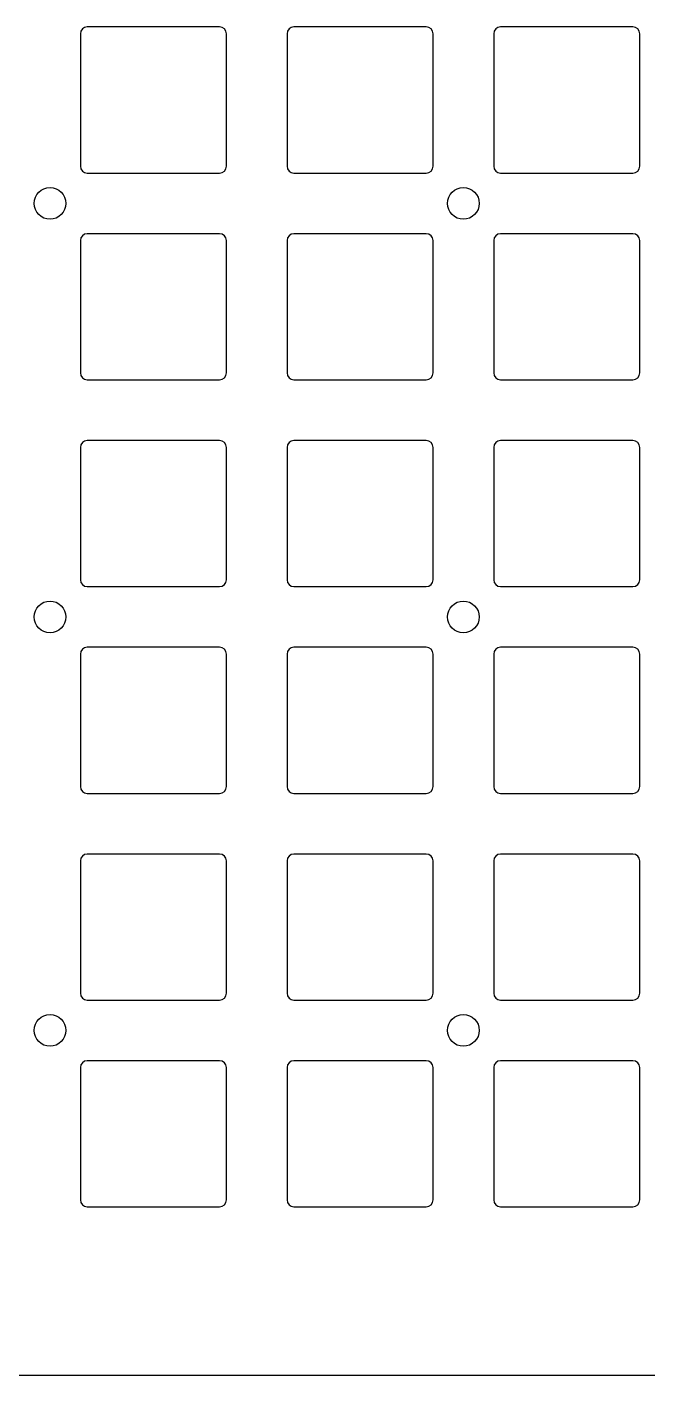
# Model space of a CAD drawing. Header units: millimetres. Extents: x -12 to 188, y -12 to 188.
# Drawn here: x 40.8 to 85.8, y -12.5 to 85.3 of the extents above; entities that cross this region are included whole.
import ezdxf

# ---------------------------------------------------------------- set-up
doc = ezdxf.new("R2010")
doc.units = ezdxf.units.MM
doc.layers.add('Body', color=7, linetype='CONTINUOUS')

msp = doc.modelspace()

# ---------------------------------------------------------------- linework, layer by layer
at = {"layer": 'Body'}
for p, q in [((54.8, 85.3), (45.2, 85.3)), ((54.8, 85.3, -3), (45.2, 85.3, -3)), ((45.2, 85.3), (45.2, 85.3, -3)), ((54.8, 85.3), (45.2, 85.3)), ((45.2, 85.3), (45.2, 85.3, -3)), ((54.8, 85.3, -3), (45.2, 85.3, -3)), ((54.8, 85.3), (54.8, 85.3, -3)), ((54.8, 85.3), (54.8, 85.3, -3)), ((69.8, 85.3), (60.2, 85.3)), ((69.8, 85.3, -3), (60.2, 85.3, -3)), ((60.2, 85.3), (60.2, 85.3, -3)), ((69.8, 85.3), (60.2, 85.3)), ((60.2, 85.3), (60.2, 85.3, -3)), ((69.8, 85.3, -3), (60.2, 85.3, -3)), ((69.8, 85.3), (69.8, 85.3, -3)), ((69.8, 85.3), (69.8, 85.3, -3)), ((84.8, 85.3), (75.2, 85.3)), ((84.8, 85.3, -3), (75.2, 85.3, -3)), ((75.2, 85.3), (75.2, 85.3, -3)), ((84.8, 85.3), (75.2, 85.3)), ((75.2, 85.3), (75.2, 85.3, -3)), ((84.8, 85.3, -3), (75.2, 85.3, -3)), ((84.8, 85.3), (84.8, 85.3, -3)), ((84.8, 85.3), (84.8, 85.3, -3)), ((44.7, 84.8), (44.7, 75.2)), ((44.7, 84.8, -3), (44.7, 75.2, -3)), ((44.7, 84.8), (44.7, 75.2)), ((44.7, 84.8, -3), (44.7, 75.2, -3)), ((44.7, 84.8), (44.7, 84.8, -3)), ((44.7, 84.8), (44.7, 84.8, -3)), ((55.3, 75.2), (55.3, 84.8)), ((55.3, 75.2, -3), (55.3, 84.8, -3)), ((55.3, 75.2), (55.3, 84.8)), ((55.3, 84.8), (55.3, 84.8, -3)), ((55.3, 75.2, -3), (55.3, 84.8, -3)), ((55.3, 84.8), (55.3, 84.8, -3)), ((59.7, 84.8), (59.7, 75.2)), ((59.7, 84.8, -3), (59.7, 75.2, -3)), ((59.7, 84.8), (59.7, 75.2)), ((59.7, 84.8, -3), (59.7, 75.2, -3)), ((59.7, 84.8), (59.7, 84.8, -3)), ((59.7, 84.8), (59.7, 84.8, -3)), ((70.3, 75.2), (70.3, 84.8)), ((70.3, 75.2, -3), (70.3, 84.8, -3)), ((70.3, 75.2), (70.3, 84.8)), ((70.3, 84.8), (70.3, 84.8, -3)), ((70.3, 75.2, -3), (70.3, 84.8, -3)), ((70.3, 84.8), (70.3, 84.8, -3)), ((74.7, 84.8), (74.7, 75.2)), ((74.7, 84.8, -3), (74.7, 75.2, -3)), ((74.7, 84.8), (74.7, 75.2)), ((74.7, 84.8, -3), (74.7, 75.2, -3)), ((74.7, 84.8), (74.7, 84.8, -3)), ((74.7, 84.8), (74.7, 84.8, -3)), ((85.3, 75.2), (85.3, 84.8)), ((85.3, 75.2, -3), (85.3, 84.8, -3)), ((85.3, 75.2), (85.3, 84.8)), ((85.3, 84.8), (85.3, 84.8, -3)), ((85.3, 75.2, -3), (85.3, 84.8, -3)), ((85.3, 84.8), (85.3, 84.8, -3)), ((44.7, 75.2), (44.7, 75.2, -3)), ((44.7, 75.2), (44.7, 75.2, -3)), ((45.2, 74.7), (54.8, 74.7)), ((45.2, 74.7, -3), (54.8, 74.7, -3)), ((45.2, 74.7), (54.8, 74.7)), ((45.2, 74.7, -3), (54.8, 74.7, -3)), ((45.2, 74.7), (45.2, 74.7, -3)), ((45.2, 74.7), (45.2, 74.7, -3)), ((54.8, 74.7), (54.8, 74.7, -3)), ((54.8, 74.7), (54.8, 74.7, -3)), ((55.3, 75.2), (55.3, 75.2, -3)), ((55.3, 75.2), (55.3, 75.2, -3)), ((59.7, 75.2), (59.7, 75.2, -3)), ((59.7, 75.2), (59.7, 75.2, -3)), ((60.2, 74.7), (69.8, 74.7)), ((60.2, 74.7, -3), (69.8, 74.7, -3)), ((60.2, 74.7), (69.8, 74.7)), ((60.2, 74.7, -3), (69.8, 74.7, -3)), ((60.2, 74.7), (60.2, 74.7, -3)), ((60.2, 74.7), (60.2, 74.7, -3)), ((69.8, 74.7), (69.8, 74.7, -3)), ((69.8, 74.7), (69.8, 74.7, -3)), ((70.3, 75.2), (70.3, 75.2, -3)), ((70.3, 75.2), (70.3, 75.2, -3)), ((74.7, 75.2), (74.7, 75.2, -3)), ((74.7, 75.2), (74.7, 75.2, -3)), ((75.2, 74.7), (84.8, 74.7)), ((75.2, 74.7, -3), (84.8, 74.7, -3)), ((75.2, 74.7), (84.8, 74.7)), ((75.2, 74.7, -3), (84.8, 74.7, -3)), ((75.2, 74.7), (75.2, 74.7, -3)), ((75.2, 74.7), (75.2, 74.7, -3)), ((84.8, 74.7), (84.8, 74.7, -3)), ((84.8, 74.7), (84.8, 74.7, -3)), ((85.3, 75.2), (85.3, 75.2, -3)), ((85.3, 75.2), (85.3, 75.2, -3)), ((43.65, 72.5), (43.65, 72.5, -3)), ((43.65, 72.5), (43.65, 72.5, -3)), ((73.65, 72.5), (73.65, 72.5, -3)), ((73.65, 72.5), (73.65, 72.5, -3)), ((44.7, 69.8), (44.7, 60.2)), ((44.7, 69.8, -3), (44.7, 60.2, -3)), ((44.7, 69.8), (44.7, 60.2)), ((44.7, 69.8, -3), (44.7, 60.2, -3)), ((44.7, 69.8), (44.7, 69.8, -3)), ((44.7, 69.8), (44.7, 69.8, -3)), ((54.8, 70.3), (45.2, 70.3)), ((54.8, 70.3, -3), (45.2, 70.3, -3)), ((45.2, 70.3), (45.2, 70.3, -3)), ((54.8, 70.3), (45.2, 70.3)), ((45.2, 70.3), (45.2, 70.3, -3)), ((54.8, 70.3, -3), (45.2, 70.3, -3)), ((54.8, 70.3), (54.8, 70.3, -3)), ((54.8, 70.3), (54.8, 70.3, -3)), ((55.3, 60.2), (55.3, 69.8)), ((55.3, 60.2, -3), (55.3, 69.8, -3)), ((55.3, 60.2), (55.3, 69.8)), ((55.3, 69.8), (55.3, 69.8, -3)), ((55.3, 60.2, -3), (55.3, 69.8, -3)), ((55.3, 69.8), (55.3, 69.8, -3)), ((59.7, 69.8), (59.7, 60.2)), ((59.7, 69.8, -3), (59.7, 60.2, -3)), ((59.7, 69.8), (59.7, 60.2)), ((59.7, 69.8, -3), (59.7, 60.2, -3)), ((59.7, 69.8), (59.7, 69.8, -3)), ((59.7, 69.8), (59.7, 69.8, -3)), ((69.8, 70.3), (60.2, 70.3)), ((69.8, 70.3, -3), (60.2, 70.3, -3)), ((60.2, 70.3), (60.2, 70.3, -3)), ((69.8, 70.3), (60.2, 70.3)), ((60.2, 70.3), (60.2, 70.3, -3)), ((69.8, 70.3, -3), (60.2, 70.3, -3)), ((69.8, 70.3), (69.8, 70.3, -3)), ((69.8, 70.3), (69.8, 70.3, -3)), ((70.3, 60.2), (70.3, 69.8)), ((70.3, 60.2, -3), (70.3, 69.8, -3)), ((70.3, 60.2), (70.3, 69.8)), ((70.3, 69.8), (70.3, 69.8, -3)), ((70.3, 60.2, -3), (70.3, 69.8, -3)), ((70.3, 69.8), (70.3, 69.8, -3)), ((74.7, 69.8), (74.7, 60.2)), ((74.7, 69.8, -3), (74.7, 60.2, -3)), ((74.7, 69.8), (74.7, 60.2)), ((74.7, 69.8, -3), (74.7, 60.2, -3)), ((74.7, 69.8), (74.7, 69.8, -3)), ((74.7, 69.8), (74.7, 69.8, -3)), ((84.8, 70.3), (75.2, 70.3)), ((84.8, 70.3, -3), (75.2, 70.3, -3)), ((75.2, 70.3), (75.2, 70.3, -3)), ((84.8, 70.3), (75.2, 70.3)), ((75.2, 70.3), (75.2, 70.3, -3)), ((84.8, 70.3, -3), (75.2, 70.3, -3)), ((84.8, 70.3), (84.8, 70.3, -3)), ((84.8, 70.3), (84.8, 70.3, -3)), ((85.3, 60.2), (85.3, 69.8)), ((85.3, 60.2, -3), (85.3, 69.8, -3)), ((85.3, 60.2), (85.3, 69.8)), ((85.3, 69.8), (85.3, 69.8, -3)), ((85.3, 60.2, -3), (85.3, 69.8, -3)), ((85.3, 69.8), (85.3, 69.8, -3)), ((44.7, 60.2), (44.7, 60.2, -3)), ((44.7, 60.2), (44.7, 60.2, -3)), ((45.2, 59.7), (54.8, 59.7)), ((45.2, 59.7, -3), (54.8, 59.7, -3)), ((45.2, 59.7), (54.8, 59.7)), ((45.2, 59.7, -3), (54.8, 59.7, -3)), ((45.2, 59.7), (45.2, 59.7, -3)), ((45.2, 59.7), (45.2, 59.7, -3)), ((54.8, 59.7), (54.8, 59.7, -3)), ((54.8, 59.7), (54.8, 59.7, -3)), ((55.3, 60.2), (55.3, 60.2, -3)), ((55.3, 60.2), (55.3, 60.2, -3)), ((59.7, 60.2), (59.7, 60.2, -3)), ((59.7, 60.2), (59.7, 60.2, -3)), ((60.2, 59.7), (69.8, 59.7)), ((60.2, 59.7, -3), (69.8, 59.7, -3)), ((60.2, 59.7), (69.8, 59.7)), ((60.2, 59.7, -3), (69.8, 59.7, -3)), ((60.2, 59.7), (60.2, 59.7, -3)), ((60.2, 59.7), (60.2, 59.7, -3)), ((69.8, 59.7), (69.8, 59.7, -3)), ((69.8, 59.7), (69.8, 59.7, -3)), ((70.3, 60.2), (70.3, 60.2, -3)), ((70.3, 60.2), (70.3, 60.2, -3)), ((74.7, 60.2), (74.7, 60.2, -3)), ((74.7, 60.2), (74.7, 60.2, -3)), ((75.2, 59.7), (84.8, 59.7)), ((75.2, 59.7, -3), (84.8, 59.7, -3)), ((75.2, 59.7), (84.8, 59.7)), ((75.2, 59.7, -3), (84.8, 59.7, -3)), ((75.2, 59.7), (75.2, 59.7, -3)), ((75.2, 59.7), (75.2, 59.7, -3)), ((84.8, 59.7), (84.8, 59.7, -3)), ((84.8, 59.7), (84.8, 59.7, -3)), ((85.3, 60.2), (85.3, 60.2, -3)), ((85.3, 60.2), (85.3, 60.2, -3)), ((44.7, 54.8), (44.7, 45.2)), ((44.7, 54.8, -3), (44.7, 45.2, -3)), ((44.7, 54.8), (44.7, 45.2)), ((44.7, 54.8, -3), (44.7, 45.2, -3)), ((44.7, 54.8), (44.7, 54.8, -3)), ((44.7, 54.8), (44.7, 54.8, -3)), ((54.8, 55.3), (45.2, 55.3)), ((54.8, 55.3, -3), (45.2, 55.3, -3)), ((45.2, 55.3), (45.2, 55.3, -3)), ((54.8, 55.3), (45.2, 55.3)), ((45.2, 55.3), (45.2, 55.3, -3)), ((54.8, 55.3, -3), (45.2, 55.3, -3)), ((54.8, 55.3), (54.8, 55.3, -3)), ((54.8, 55.3), (54.8, 55.3, -3)), ((55.3, 45.2), (55.3, 54.8)), ((55.3, 45.2, -3), (55.3, 54.8, -3)), ((55.3, 45.2), (55.3, 54.8)), ((55.3, 54.8), (55.3, 54.8, -3)), ((55.3, 45.2, -3), (55.3, 54.8, -3)), ((55.3, 54.8), (55.3, 54.8, -3)), ((59.7, 54.8), (59.7, 45.2)), ((59.7, 54.8, -3), (59.7, 45.2, -3)), ((59.7, 54.8), (59.7, 45.2)), ((59.7, 54.8, -3), (59.7, 45.2, -3)), ((59.7, 54.8), (59.7, 54.8, -3)), ((59.7, 54.8), (59.7, 54.8, -3)), ((69.8, 55.3), (60.2, 55.3)), ((69.8, 55.3, -3), (60.2, 55.3, -3)), ((60.2, 55.3), (60.2, 55.3, -3)), ((69.8, 55.3), (60.2, 55.3)), ((60.2, 55.3), (60.2, 55.3, -3)), ((69.8, 55.3, -3), (60.2, 55.3, -3)), ((69.8, 55.3), (69.8, 55.3, -3)), ((69.8, 55.3), (69.8, 55.3, -3)), ((70.3, 45.2), (70.3, 54.8)), ((70.3, 45.2, -3), (70.3, 54.8, -3)), ((70.3, 45.2), (70.3, 54.8)), ((70.3, 54.8), (70.3, 54.8, -3)), ((70.3, 45.2, -3), (70.3, 54.8, -3)), ((70.3, 54.8), (70.3, 54.8, -3)), ((74.7, 54.8), (74.7, 45.2)), ((74.7, 54.8, -3), (74.7, 45.2, -3)), ((74.7, 54.8), (74.7, 45.2)), ((74.7, 54.8, -3), (74.7, 45.2, -3)), ((74.7, 54.8), (74.7, 54.8, -3)), ((74.7, 54.8), (74.7, 54.8, -3)), ((84.8, 55.3), (75.2, 55.3)), ((84.8, 55.3, -3), (75.2, 55.3, -3)), ((75.2, 55.3), (75.2, 55.3, -3)), ((84.8, 55.3), (75.2, 55.3)), ((75.2, 55.3), (75.2, 55.3, -3)), ((84.8, 55.3, -3), (75.2, 55.3, -3)), ((84.8, 55.3), (84.8, 55.3, -3)), ((84.8, 55.3), (84.8, 55.3, -3)), ((85.3, 45.2), (85.3, 54.8)), ((85.3, 45.2, -3), (85.3, 54.8, -3)), ((85.3, 45.2), (85.3, 54.8)), ((85.3, 54.8), (85.3, 54.8, -3)), ((85.3, 45.2, -3), (85.3, 54.8, -3)), ((85.3, 54.8), (85.3, 54.8, -3)), ((44.7, 45.2), (44.7, 45.2, -3)), ((44.7, 45.2), (44.7, 45.2, -3)), ((55.3, 45.2), (55.3, 45.2, -3)), ((55.3, 45.2), (55.3, 45.2, -3)), ((59.7, 45.2), (59.7, 45.2, -3)), ((59.7, 45.2), (59.7, 45.2, -3)), ((70.3, 45.2), (70.3, 45.2, -3)), ((70.3, 45.2), (70.3, 45.2, -3)), ((74.7, 45.2), (74.7, 45.2, -3)), ((74.7, 45.2), (74.7, 45.2, -3)), ((85.3, 45.2), (85.3, 45.2, -3)), ((85.3, 45.2), (85.3, 45.2, -3)), ((45.2, 44.7), (54.8, 44.7)), ((45.2, 44.7, -3), (54.8, 44.7, -3)), ((45.2, 44.7), (54.8, 44.7)), ((45.2, 44.7, -3), (54.8, 44.7, -3)), ((45.2, 44.7), (45.2, 44.7, -3)), ((45.2, 44.7), (45.2, 44.7, -3)), ((54.8, 44.7), (54.8, 44.7, -3)), ((54.8, 44.7), (54.8, 44.7, -3)), ((60.2, 44.7), (69.8, 44.7)), ((60.2, 44.7, -3), (69.8, 44.7, -3)), ((60.2, 44.7), (69.8, 44.7)), ((60.2, 44.7, -3), (69.8, 44.7, -3)), ((60.2, 44.7), (60.2, 44.7, -3)), ((60.2, 44.7), (60.2, 44.7, -3)), ((69.8, 44.7), (69.8, 44.7, -3)), ((69.8, 44.7), (69.8, 44.7, -3)), ((75.2, 44.7), (84.8, 44.7)), ((75.2, 44.7, -3), (84.8, 44.7, -3)), ((75.2, 44.7), (84.8, 44.7)), ((75.2, 44.7, -3), (84.8, 44.7, -3)), ((75.2, 44.7), (75.2, 44.7, -3)), ((75.2, 44.7), (75.2, 44.7, -3)), ((84.8, 44.7), (84.8, 44.7, -3)), ((84.8, 44.7), (84.8, 44.7, -3)), ((43.65, 42.5), (43.65, 42.5, -3)), ((43.65, 42.5), (43.65, 42.5, -3)), ((73.65, 42.5), (73.65, 42.5, -3)), ((73.65, 42.5), (73.65, 42.5, -3)), ((54.8, 40.3), (45.2, 40.3)), ((54.8, 40.3, -3), (45.2, 40.3, -3)), ((45.2, 40.3), (45.2, 40.3, -3)), ((54.8, 40.3), (45.2, 40.3)), ((45.2, 40.3), (45.2, 40.3, -3)), ((54.8, 40.3, -3), (45.2, 40.3, -3)), ((54.8, 40.3), (54.8, 40.3, -3)), ((54.8, 40.3), (54.8, 40.3, -3)), ((69.8, 40.3), (60.2, 40.3)), ((69.8, 40.3, -3), (60.2, 40.3, -3)), ((60.2, 40.3), (60.2, 40.3, -3)), ((69.8, 40.3), (60.2, 40.3)), ((60.2, 40.3), (60.2, 40.3, -3)), ((69.8, 40.3, -3), (60.2, 40.3, -3)), ((69.8, 40.3), (69.8, 40.3, -3)), ((69.8, 40.3), (69.8, 40.3, -3)), ((84.8, 40.3), (75.2, 40.3)), ((84.8, 40.3, -3), (75.2, 40.3, -3)), ((75.2, 40.3), (75.2, 40.3, -3)), ((84.8, 40.3), (75.2, 40.3)), ((75.2, 40.3), (75.2, 40.3, -3)), ((84.8, 40.3, -3), (75.2, 40.3, -3)), ((84.8, 40.3), (84.8, 40.3, -3)), ((84.8, 40.3), (84.8, 40.3, -3)), ((44.7, 39.8), (44.7, 30.2)), ((44.7, 39.8, -3), (44.7, 30.2, -3)), ((44.7, 39.8), (44.7, 30.2)), ((44.7, 39.8, -3), (44.7, 30.2, -3)), ((44.7, 39.8), (44.7, 39.8, -3)), ((44.7, 39.8), (44.7, 39.8, -3)), ((55.3, 30.2), (55.3, 39.8)), ((55.3, 30.2, -3), (55.3, 39.8, -3)), ((55.3, 30.2), (55.3, 39.8)), ((55.3, 39.8), (55.3, 39.8, -3)), ((55.3, 30.2, -3), (55.3, 39.8, -3)), ((55.3, 39.8), (55.3, 39.8, -3)), ((59.7, 39.8), (59.7, 30.2)), ((59.7, 39.8, -3), (59.7, 30.2, -3)), ((59.7, 39.8), (59.7, 30.2)), ((59.7, 39.8, -3), (59.7, 30.2, -3)), ((59.7, 39.8), (59.7, 39.8, -3)), ((59.7, 39.8), (59.7, 39.8, -3)), ((70.3, 30.2), (70.3, 39.8)), ((70.3, 30.2, -3), (70.3, 39.8, -3)), ((70.3, 30.2), (70.3, 39.8)), ((70.3, 39.8), (70.3, 39.8, -3)), ((70.3, 30.2, -3), (70.3, 39.8, -3)), ((70.3, 39.8), (70.3, 39.8, -3)), ((74.7, 39.8), (74.7, 30.2)), ((74.7, 39.8, -3), (74.7, 30.2, -3)), ((74.7, 39.8), (74.7, 30.2)), ((74.7, 39.8, -3), (74.7, 30.2, -3)), ((74.7, 39.8), (74.7, 39.8, -3)), ((74.7, 39.8), (74.7, 39.8, -3)), ((85.3, 30.2), (85.3, 39.8)), ((85.3, 30.2, -3), (85.3, 39.8, -3)), ((85.3, 30.2), (85.3, 39.8)), ((85.3, 39.8), (85.3, 39.8, -3)), ((85.3, 30.2, -3), (85.3, 39.8, -3)), ((85.3, 39.8), (85.3, 39.8, -3)), ((44.7, 30.2), (44.7, 30.2, -3)), ((44.7, 30.2), (44.7, 30.2, -3)), ((45.2, 29.7), (54.8, 29.7)), ((45.2, 29.7, -3), (54.8, 29.7, -3)), ((45.2, 29.7), (54.8, 29.7)), ((45.2, 29.7, -3), (54.8, 29.7, -3)), ((45.2, 29.7), (45.2, 29.7, -3)), ((45.2, 29.7), (45.2, 29.7, -3)), ((54.8, 29.7), (54.8, 29.7, -3)), ((54.8, 29.7), (54.8, 29.7, -3)), ((55.3, 30.2), (55.3, 30.2, -3)), ((55.3, 30.2), (55.3, 30.2, -3)), ((59.7, 30.2), (59.7, 30.2, -3)), ((59.7, 30.2), (59.7, 30.2, -3)), ((60.2, 29.7), (69.8, 29.7)), ((60.2, 29.7, -3), (69.8, 29.7, -3)), ((60.2, 29.7), (69.8, 29.7)), ((60.2, 29.7, -3), (69.8, 29.7, -3)), ((60.2, 29.7), (60.2, 29.7, -3)), ((60.2, 29.7), (60.2, 29.7, -3)), ((69.8, 29.7), (69.8, 29.7, -3)), ((69.8, 29.7), (69.8, 29.7, -3)), ((70.3, 30.2), (70.3, 30.2, -3)), ((70.3, 30.2), (70.3, 30.2, -3)), ((74.7, 30.2), (74.7, 30.2, -3)), ((74.7, 30.2), (74.7, 30.2, -3)), ((75.2, 29.7), (84.8, 29.7)), ((75.2, 29.7, -3), (84.8, 29.7, -3)), ((75.2, 29.7), (84.8, 29.7)), ((75.2, 29.7, -3), (84.8, 29.7, -3)), ((75.2, 29.7), (75.2, 29.7, -3)), ((75.2, 29.7), (75.2, 29.7, -3)), ((84.8, 29.7), (84.8, 29.7, -3)), ((84.8, 29.7), (84.8, 29.7, -3)), ((85.3, 30.2), (85.3, 30.2, -3)), ((85.3, 30.2), (85.3, 30.2, -3)), ((44.7, 24.8), (44.7, 15.2)), ((44.7, 24.8, -3), (44.7, 15.2, -3)), ((44.7, 24.8), (44.7, 15.2)), ((44.7, 24.8, -3), (44.7, 15.2, -3)), ((44.7, 24.8), (44.7, 24.8, -3)), ((44.7, 24.8), (44.7, 24.8, -3)), ((54.8, 25.3), (45.2, 25.3)), ((54.8, 25.3, -3), (45.2, 25.3, -3)), ((45.2, 25.3), (45.2, 25.3, -3)), ((54.8, 25.3), (45.2, 25.3)), ((45.2, 25.3), (45.2, 25.3, -3)), ((54.8, 25.3, -3), (45.2, 25.3, -3)), ((54.8, 25.3), (54.8, 25.3, -3)), ((54.8, 25.3), (54.8, 25.3, -3)), ((55.3, 15.2), (55.3, 24.8)), ((55.3, 15.2, -3), (55.3, 24.8, -3)), ((55.3, 15.2), (55.3, 24.8)), ((55.3, 24.8), (55.3, 24.8, -3)), ((55.3, 15.2, -3), (55.3, 24.8, -3)), ((55.3, 24.8), (55.3, 24.8, -3)), ((59.7, 24.8), (59.7, 15.2)), ((59.7, 24.8, -3), (59.7, 15.2, -3)), ((59.7, 24.8), (59.7, 15.2)), ((59.7, 24.8, -3), (59.7, 15.2, -3)), ((59.7, 24.8), (59.7, 24.8, -3)), ((59.7, 24.8), (59.7, 24.8, -3)), ((69.8, 25.3), (60.2, 25.3)), ((69.8, 25.3, -3), (60.2, 25.3, -3)), ((60.2, 25.3), (60.2, 25.3, -3)), ((69.8, 25.3), (60.2, 25.3)), ((60.2, 25.3), (60.2, 25.3, -3)), ((69.8, 25.3, -3), (60.2, 25.3, -3)), ((69.8, 25.3), (69.8, 25.3, -3)), ((69.8, 25.3), (69.8, 25.3, -3)), ((70.3, 15.2), (70.3, 24.8)), ((70.3, 15.2, -3), (70.3, 24.8, -3)), ((70.3, 15.2), (70.3, 24.8)), ((70.3, 24.8), (70.3, 24.8, -3)), ((70.3, 15.2, -3), (70.3, 24.8, -3)), ((70.3, 24.8), (70.3, 24.8, -3)), ((74.7, 24.8), (74.7, 15.2)), ((74.7, 24.8, -3), (74.7, 15.2, -3)), ((74.7, 24.8), (74.7, 15.2)), ((74.7, 24.8, -3), (74.7, 15.2, -3)), ((74.7, 24.8), (74.7, 24.8, -3)), ((74.7, 24.8), (74.7, 24.8, -3)), ((84.8, 25.3), (75.2, 25.3)), ((84.8, 25.3, -3), (75.2, 25.3, -3)), ((75.2, 25.3), (75.2, 25.3, -3)), ((84.8, 25.3), (75.2, 25.3)), ((75.2, 25.3), (75.2, 25.3, -3)), ((84.8, 25.3, -3), (75.2, 25.3, -3)), ((84.8, 25.3), (84.8, 25.3, -3)), ((84.8, 25.3), (84.8, 25.3, -3)), ((85.3, 15.2), (85.3, 24.8)), ((85.3, 15.2, -3), (85.3, 24.8, -3)), ((85.3, 15.2), (85.3, 24.8)), ((85.3, 24.8), (85.3, 24.8, -3)), ((85.3, 15.2, -3), (85.3, 24.8, -3)), ((85.3, 24.8), (85.3, 24.8, -3)), ((44.7, 15.2), (44.7, 15.2, -3)), ((44.7, 15.2), (44.7, 15.2, -3)), ((45.2, 14.7), (54.8, 14.7)), ((45.2, 14.7, -3), (54.8, 14.7, -3)), ((45.2, 14.7), (54.8, 14.7)), ((45.2, 14.7, -3), (54.8, 14.7, -3)), ((45.2, 14.7), (45.2, 14.7, -3)), ((45.2, 14.7), (45.2, 14.7, -3)), ((54.8, 14.7), (54.8, 14.7, -3)), ((54.8, 14.7), (54.8, 14.7, -3)), ((55.3, 15.2), (55.3, 15.2, -3)), ((55.3, 15.2), (55.3, 15.2, -3)), ((59.7, 15.2), (59.7, 15.2, -3)), ((59.7, 15.2), (59.7, 15.2, -3)), ((60.2, 14.7), (69.8, 14.7)), ((60.2, 14.7, -3), (69.8, 14.7, -3)), ((60.2, 14.7), (69.8, 14.7)), ((60.2, 14.7, -3), (69.8, 14.7, -3)), ((60.2, 14.7), (60.2, 14.7, -3)), ((60.2, 14.7), (60.2, 14.7, -3)), ((69.8, 14.7), (69.8, 14.7, -3)), ((69.8, 14.7), (69.8, 14.7, -3)), ((70.3, 15.2), (70.3, 15.2, -3)), ((70.3, 15.2), (70.3, 15.2, -3)), ((74.7, 15.2), (74.7, 15.2, -3)), ((74.7, 15.2), (74.7, 15.2, -3)), ((75.2, 14.7), (84.8, 14.7)), ((75.2, 14.7, -3), (84.8, 14.7, -3)), ((75.2, 14.7), (84.8, 14.7)), ((75.2, 14.7, -3), (84.8, 14.7, -3)), ((75.2, 14.7), (75.2, 14.7, -3)), ((75.2, 14.7), (75.2, 14.7, -3)), ((84.8, 14.7), (84.8, 14.7, -3)), ((84.8, 14.7), (84.8, 14.7, -3)), ((85.3, 15.2), (85.3, 15.2, -3)), ((85.3, 15.2), (85.3, 15.2, -3)), ((43.65, 12.5), (43.65, 12.5, -3)), ((43.65, 12.5), (43.65, 12.5, -3)), ((73.65, 12.5), (73.65, 12.5, -3)), ((73.65, 12.5), (73.65, 12.5, -3)), ((44.7, 9.8), (44.7, 0.2)), ((44.7, 9.8, -3), (44.7, 0.2, -3)), ((44.7, 9.8), (44.7, 0.2)), ((44.7, 9.8, -3), (44.7, 0.2, -3)), ((44.7, 9.8), (44.7, 9.8, -3)), ((44.7, 9.8), (44.7, 9.8, -3)), ((54.8, 10.3), (45.2, 10.3)), ((54.8, 10.3, -3), (45.2, 10.3, -3)), ((45.2, 10.3), (45.2, 10.3, -3)), ((54.8, 10.3), (45.2, 10.3)), ((45.2, 10.3), (45.2, 10.3, -3)), ((54.8, 10.3, -3), (45.2, 10.3, -3)), ((54.8, 10.3), (54.8, 10.3, -3)), ((54.8, 10.3), (54.8, 10.3, -3)), ((55.3, 0.2), (55.3, 9.8)), ((55.3, 0.2, -3), (55.3, 9.8, -3)), ((55.3, 0.2), (55.3, 9.8)), ((55.3, 9.8), (55.3, 9.8, -3)), ((55.3, 0.2, -3), (55.3, 9.8, -3)), ((55.3, 9.8), (55.3, 9.8, -3)), ((59.7, 9.8), (59.7, 0.2)), ((59.7, 9.8, -3), (59.7, 0.2, -3)), ((59.7, 9.8), (59.7, 0.2)), ((59.7, 9.8, -3), (59.7, 0.2, -3)), ((59.7, 9.8), (59.7, 9.8, -3)), ((59.7, 9.8), (59.7, 9.8, -3)), ((69.8, 10.3), (60.2, 10.3)), ((69.8, 10.3, -3), (60.2, 10.3, -3)), ((60.2, 10.3), (60.2, 10.3, -3)), ((69.8, 10.3), (60.2, 10.3)), ((60.2, 10.3), (60.2, 10.3, -3)), ((69.8, 10.3, -3), (60.2, 10.3, -3)), ((69.8, 10.3), (69.8, 10.3, -3)), ((69.8, 10.3), (69.8, 10.3, -3)), ((70.3, 0.2), (70.3, 9.8)), ((70.3, 0.2, -3), (70.3, 9.8, -3)), ((70.3, 0.2), (70.3, 9.8)), ((70.3, 9.8), (70.3, 9.8, -3)), ((70.3, 0.2, -3), (70.3, 9.8, -3)), ((70.3, 9.8), (70.3, 9.8, -3)), ((74.7, 9.8), (74.7, 0.2)), ((74.7, 9.8, -3), (74.7, 0.2, -3)), ((74.7, 9.8), (74.7, 0.2)), ((74.7, 9.8, -3), (74.7, 0.2, -3)), ((74.7, 9.8), (74.7, 9.8, -3)), ((74.7, 9.8), (74.7, 9.8, -3)), ((84.8, 10.3), (75.2, 10.3)), ((84.8, 10.3, -3), (75.2, 10.3, -3)), ((75.2, 10.3), (75.2, 10.3, -3)), ((84.8, 10.3), (75.2, 10.3)), ((75.2, 10.3), (75.2, 10.3, -3)), ((84.8, 10.3, -3), (75.2, 10.3, -3)), ((84.8, 10.3), (84.8, 10.3, -3)), ((84.8, 10.3), (84.8, 10.3, -3)), ((85.3, 0.2), (85.3, 9.8)), ((85.3, 0.2, -3), (85.3, 9.8, -3)), ((85.3, 0.2), (85.3, 9.8)), ((85.3, 9.8), (85.3, 9.8, -3)), ((85.3, 0.2, -3), (85.3, 9.8, -3)), ((85.3, 9.8), (85.3, 9.8, -3)), ((44.7, 0.2), (44.7, 0.2, -3)), ((44.7, 0.2), (44.7, 0.2, -3)), ((55.3, 0.2), (55.3, 0.2, -3)), ((55.3, 0.2), (55.3, 0.2, -3)), ((59.7, 0.2), (59.7, 0.2, -3)), ((59.7, 0.2), (59.7, 0.2, -3)), ((70.3, 0.2), (70.3, 0.2, -3)), ((70.3, 0.2), (70.3, 0.2, -3)), ((74.7, 0.2), (74.7, 0.2, -3)), ((74.7, 0.2), (74.7, 0.2, -3)), ((85.3, 0.2), (85.3, 0.2, -3)), ((85.3, 0.2), (85.3, 0.2, -3)), ((45.2, -0.3), (54.8, -0.3)), ((45.2, -0.3, -3), (54.8, -0.3, -3)), ((45.2, -0.3), (54.8, -0.3)), ((45.2, -0.3, -3), (54.8, -0.3, -3)), ((45.2, -0.3), (45.2, -0.3, -3)), ((45.2, -0.3), (45.2, -0.3, -3)), ((54.8, -0.3), (54.8, -0.3, -3)), ((54.8, -0.3), (54.8, -0.3, -3)), ((60.2, -0.3), (69.8, -0.3)), ((60.2, -0.3, -3), (69.8, -0.3, -3)), ((60.2, -0.3), (69.8, -0.3)), ((60.2, -0.3, -3), (69.8, -0.3, -3)), ((60.2, -0.3), (60.2, -0.3, -3)), ((60.2, -0.3), (60.2, -0.3, -3)), ((69.8, -0.3), (69.8, -0.3, -3)), ((69.8, -0.3), (69.8, -0.3, -3)), ((75.2, -0.3), (84.8, -0.3)), ((75.2, -0.3, -3), (84.8, -0.3, -3)), ((75.2, -0.3), (84.8, -0.3)), ((75.2, -0.3, -3), (84.8, -0.3, -3)), ((75.2, -0.3), (75.2, -0.3, -3)), ((75.2, -0.3), (75.2, -0.3, -3)), ((84.8, -0.3), (84.8, -0.3, -3)), ((84.8, -0.3), (84.8, -0.3, -3)), ((-6.25, -12.5), (181.25, -12.5)), ((-6.25, -12.5, -3), (181.25, -12.5, -3)), ((-6.25, -12.5), (181.25, -12.5)), ((-6.25, -12.5, -3), (181.25, -12.5, -3))]:
    msp.add_line(p, q, dxfattribs=at)
for centre in [(42.5, 72.5), (42.5, 72.5), (42.5, 72.5), (42.5, 72.5), (72.5, 72.5), (72.5, 72.5), (72.5, 72.5), (72.5, 72.5), (42.5, 42.5), (42.5, 42.5), (42.5, 42.5), (42.5, 42.5), (72.5, 42.5), (72.5, 42.5), (72.5, 42.5), (72.5, 42.5), (42.5, 12.5), (42.5, 12.5), (42.5, 12.5), (42.5, 12.5), (72.5, 12.5), (72.5, 12.5), (72.5, 12.5), (72.5, 12.5)]:
    msp.add_circle(centre, 1.15, dxfattribs=at)
for centre, start, end in [((45.2, 84.8), 90, 180), ((45.2, 84.8, -3), 90, 180), ((45.2, 84.8), 90, 180), ((45.2, 84.8, -3), 90, 180), ((54.8, 84.8), 0, 90), ((54.8, 84.8, -3), 0, 90), ((54.8, 84.8), 0, 90), ((54.8, 84.8, -3), 0, 90), ((60.2, 84.8), 90, 180), ((60.2, 84.8, -3), 90, 180), ((60.2, 84.8), 90, 180), ((60.2, 84.8, -3), 90, 180), ((69.8, 84.8), 0, 90), ((69.8, 84.8, -3), 0, 90), ((69.8, 84.8), 0, 90), ((69.8, 84.8, -3), 0, 90), ((75.2, 84.8), 90, 180), ((75.2, 84.8, -3), 90, 180), ((75.2, 84.8), 90, 180), ((75.2, 84.8, -3), 90, 180), ((84.8, 84.8), 0, 90), ((84.8, 84.8, -3), 0, 90), ((84.8, 84.8), 0, 90), ((84.8, 84.8, -3), 0, 90), ((45.2, 75.2), 180, -90), ((45.2, 75.2, -3), 180, -90), ((45.2, 75.2), 180, -90), ((45.2, 75.2, -3), 180, -90), ((54.8, 75.2), -90, 0), ((54.8, 75.2, -3), -90, 0), ((54.8, 75.2), -90, 0), ((54.8, 75.2, -3), -90, 0), ((60.2, 75.2), 180, -90), ((60.2, 75.2, -3), 180, -90), ((60.2, 75.2), 180, -90), ((60.2, 75.2, -3), 180, -90), ((69.8, 75.2), -90, 0), ((69.8, 75.2, -3), -90, 0), ((69.8, 75.2), -90, 0), ((69.8, 75.2, -3), -90, 0), ((75.2, 75.2), 180, -90), ((75.2, 75.2, -3), 180, -90), ((75.2, 75.2), 180, -90), ((75.2, 75.2, -3), 180, -90), ((84.8, 75.2), -90, 0), ((84.8, 75.2, -3), -90, 0), ((84.8, 75.2), -90, 0), ((84.8, 75.2, -3), -90, 0), ((45.2, 69.8), 90, 180), ((45.2, 69.8, -3), 90, 180), ((45.2, 69.8), 90, 180), ((45.2, 69.8, -3), 90, 180), ((54.8, 69.8), 0, 90), ((54.8, 69.8, -3), 0, 90), ((54.8, 69.8), 0, 90), ((54.8, 69.8, -3), 0, 90), ((60.2, 69.8), 90, 180), ((60.2, 69.8, -3), 90, 180), ((60.2, 69.8), 90, 180), ((60.2, 69.8, -3), 90, 180), ((69.8, 69.8), 0, 90), ((69.8, 69.8, -3), 0, 90), ((69.8, 69.8), 0, 90), ((69.8, 69.8, -3), 0, 90), ((75.2, 69.8), 90, 180), ((75.2, 69.8, -3), 90, 180), ((75.2, 69.8), 90, 180), ((75.2, 69.8, -3), 90, 180), ((84.8, 69.8), 0, 90), ((84.8, 69.8, -3), 0, 90), ((84.8, 69.8), 0, 90), ((84.8, 69.8, -3), 0, 90), ((45.2, 60.2), 180, -90), ((45.2, 60.2, -3), 180, -90), ((45.2, 60.2), 180, -90), ((45.2, 60.2, -3), 180, -90), ((54.8, 60.2), -90, 0), ((54.8, 60.2, -3), -90, 0), ((54.8, 60.2), -90, 0), ((54.8, 60.2, -3), -90, 0), ((60.2, 60.2), 180, -90), ((60.2, 60.2, -3), 180, -90), ((60.2, 60.2), 180, -90), ((60.2, 60.2, -3), 180, -90), ((69.8, 60.2), -90, 0), ((69.8, 60.2, -3), -90, 0), ((69.8, 60.2), -90, 0), ((69.8, 60.2, -3), -90, 0), ((75.2, 60.2), 180, -90), ((75.2, 60.2, -3), 180, -90), ((75.2, 60.2), 180, -90), ((75.2, 60.2, -3), 180, -90), ((84.8, 60.2), -90, 0), ((84.8, 60.2, -3), -90, 0), ((84.8, 60.2), -90, 0), ((84.8, 60.2, -3), -90, 0), ((45.2, 54.8), 90, 180), ((45.2, 54.8, -3), 90, 180), ((45.2, 54.8), 90, 180), ((45.2, 54.8, -3), 90, 180), ((54.8, 54.8), 0, 90), ((54.8, 54.8, -3), 0, 90), ((54.8, 54.8), 0, 90), ((54.8, 54.8, -3), 0, 90), ((60.2, 54.8), 90, 180), ((60.2, 54.8, -3), 90, 180), ((60.2, 54.8), 90, 180), ((60.2, 54.8, -3), 90, 180), ((69.8, 54.8), 0, 90), ((69.8, 54.8, -3), 0, 90), ((69.8, 54.8), 0, 90), ((69.8, 54.8, -3), 0, 90), ((75.2, 54.8), 90, 180), ((75.2, 54.8, -3), 90, 180), ((75.2, 54.8), 90, 180), ((75.2, 54.8, -3), 90, 180), ((84.8, 54.8), 0, 90), ((84.8, 54.8, -3), 0, 90), ((84.8, 54.8), 0, 90), ((84.8, 54.8, -3), 0, 90), ((45.2, 45.2), 180, -90), ((45.2, 45.2, -3), 180, -90), ((45.2, 45.2), 180, -90), ((45.2, 45.2, -3), 180, -90), ((54.8, 45.2), -90, 0), ((54.8, 45.2, -3), -90, 0), ((54.8, 45.2), -90, 0), ((54.8, 45.2, -3), -90, 0), ((60.2, 45.2), 180, -90), ((60.2, 45.2, -3), 180, -90), ((60.2, 45.2), 180, -90), ((60.2, 45.2, -3), 180, -90), ((69.8, 45.2), -90, 0), ((69.8, 45.2, -3), -90, 0), ((69.8, 45.2), -90, 0), ((69.8, 45.2, -3), -90, 0), ((75.2, 45.2), 180, -90), ((75.2, 45.2, -3), 180, -90), ((75.2, 45.2), 180, -90), ((75.2, 45.2, -3), 180, -90), ((84.8, 45.2), -90, 0), ((84.8, 45.2, -3), -90, 0), ((84.8, 45.2), -90, 0), ((84.8, 45.2, -3), -90, 0), ((45.2, 39.8), 90, 180), ((45.2, 39.8, -3), 90, 180), ((45.2, 39.8), 90, 180), ((45.2, 39.8, -3), 90, 180), ((54.8, 39.8), 0, 90), ((54.8, 39.8, -3), 0, 90), ((54.8, 39.8), 0, 90), ((54.8, 39.8, -3), 0, 90), ((60.2, 39.8), 90, 180), ((60.2, 39.8, -3), 90, 180), ((60.2, 39.8), 90, 180), ((60.2, 39.8, -3), 90, 180), ((69.8, 39.8), 0, 90), ((69.8, 39.8, -3), 0, 90), ((69.8, 39.8), 0, 90), ((69.8, 39.8, -3), 0, 90), ((75.2, 39.8), 90, 180), ((75.2, 39.8, -3), 90, 180), ((75.2, 39.8), 90, 180), ((75.2, 39.8, -3), 90, 180), ((84.8, 39.8), 0, 90), ((84.8, 39.8, -3), 0, 90), ((84.8, 39.8), 0, 90), ((84.8, 39.8, -3), 0, 90), ((45.2, 30.2), 180, -90), ((45.2, 30.2, -3), 180, -90), ((45.2, 30.2), 180, -90), ((45.2, 30.2, -3), 180, -90), ((54.8, 30.2), -90, 0), ((54.8, 30.2, -3), -90, 0), ((54.8, 30.2), -90, 0), ((54.8, 30.2, -3), -90, 0), ((60.2, 30.2), 180, -90), ((60.2, 30.2, -3), 180, -90), ((60.2, 30.2), 180, -90), ((60.2, 30.2, -3), 180, -90), ((69.8, 30.2), -90, 0), ((69.8, 30.2, -3), -90, 0), ((69.8, 30.2), -90, 0), ((69.8, 30.2, -3), -90, 0), ((75.2, 30.2), 180, -90), ((75.2, 30.2, -3), 180, -90), ((75.2, 30.2), 180, -90), ((75.2, 30.2, -3), 180, -90), ((84.8, 30.2), -90, 0), ((84.8, 30.2, -3), -90, 0), ((84.8, 30.2), -90, 0), ((84.8, 30.2, -3), -90, 0), ((45.2, 24.8), 90, 180), ((45.2, 24.8, -3), 90, 180), ((45.2, 24.8), 90, 180), ((45.2, 24.8, -3), 90, 180), ((54.8, 24.8), 0, 90), ((54.8, 24.8, -3), 0, 90), ((54.8, 24.8), 0, 90), ((54.8, 24.8, -3), 0, 90), ((60.2, 24.8), 90, 180), ((60.2, 24.8, -3), 90, 180), ((60.2, 24.8), 90, 180), ((60.2, 24.8, -3), 90, 180), ((69.8, 24.8), 0, 90), ((69.8, 24.8, -3), 0, 90), ((69.8, 24.8), 0, 90), ((69.8, 24.8, -3), 0, 90), ((75.2, 24.8), 90, 180), ((75.2, 24.8, -3), 90, 180), ((75.2, 24.8), 90, 180), ((75.2, 24.8, -3), 90, 180), ((84.8, 24.8), 0, 90), ((84.8, 24.8, -3), 0, 90), ((84.8, 24.8), 0, 90), ((84.8, 24.8, -3), 0, 90), ((45.2, 15.2), 180, -90), ((45.2, 15.2, -3), 180, -90), ((45.2, 15.2), 180, -90), ((45.2, 15.2, -3), 180, -90), ((54.8, 15.2), -90, 0), ((54.8, 15.2, -3), -90, 0), ((54.8, 15.2), -90, 0), ((54.8, 15.2, -3), -90, 0), ((60.2, 15.2), 180, -90), ((60.2, 15.2, -3), 180, -90), ((60.2, 15.2), 180, -90), ((60.2, 15.2, -3), 180, -90), ((69.8, 15.2), -90, 0), ((69.8, 15.2, -3), -90, 0), ((69.8, 15.2), -90, 0), ((69.8, 15.2, -3), -90, 0), ((75.2, 15.2), 180, -90), ((75.2, 15.2, -3), 180, -90), ((75.2, 15.2), 180, -90), ((75.2, 15.2, -3), 180, -90), ((84.8, 15.2), -90, 0), ((84.8, 15.2, -3), -90, 0), ((84.8, 15.2), -90, 0), ((84.8, 15.2, -3), -90, 0), ((45.2, 9.8), 90, 180), ((45.2, 9.8, -3), 90, 180), ((45.2, 9.8), 90, 180), ((45.2, 9.8, -3), 90, 180), ((54.8, 9.8), 0, 90), ((54.8, 9.8, -3), 0, 90), ((54.8, 9.8), 0, 90), ((54.8, 9.8, -3), 0, 90), ((60.2, 9.8), 90, 180), ((60.2, 9.8, -3), 90, 180), ((60.2, 9.8), 90, 180), ((60.2, 9.8, -3), 90, 180), ((69.8, 9.8), 0, 90), ((69.8, 9.8, -3), 0, 90), ((69.8, 9.8), 0, 90), ((69.8, 9.8, -3), 0, 90), ((75.2, 9.8), 90, 180), ((75.2, 9.8, -3), 90, 180), ((75.2, 9.8), 90, 180), ((75.2, 9.8, -3), 90, 180), ((84.8, 9.8), 0, 90), ((84.8, 9.8, -3), 0, 90), ((84.8, 9.8), 0, 90), ((84.8, 9.8, -3), 0, 90), ((45.2, 0.2), 180, -90), ((45.2, 0.2, -3), 180, -90), ((45.2, 0.2), 180, -90), ((45.2, 0.2, -3), 180, -90), ((54.8, 0.2), -90, 0), ((54.8, 0.2, -3), -90, 0), ((54.8, 0.2), -90, 0), ((54.8, 0.2, -3), -90, 0), ((60.2, 0.2), 180, -90), ((60.2, 0.2, -3), 180, -90), ((60.2, 0.2), 180, -90), ((60.2, 0.2, -3), 180, -90), ((69.8, 0.2), -90, 0), ((69.8, 0.2, -3), -90, 0), ((69.8, 0.2), -90, 0), ((69.8, 0.2, -3), -90, 0), ((75.2, 0.2), 180, -90), ((75.2, 0.2, -3), 180, -90), ((75.2, 0.2), 180, -90), ((75.2, 0.2, -3), 180, -90), ((84.8, 0.2), -90, 0), ((84.8, 0.2, -3), -90, 0), ((84.8, 0.2), -90, 0), ((84.8, 0.2, -3), -90, 0)]:
    msp.add_arc(centre, 0.5, start, end, dxfattribs=at)

doc.saveas('drawing.dxf')
